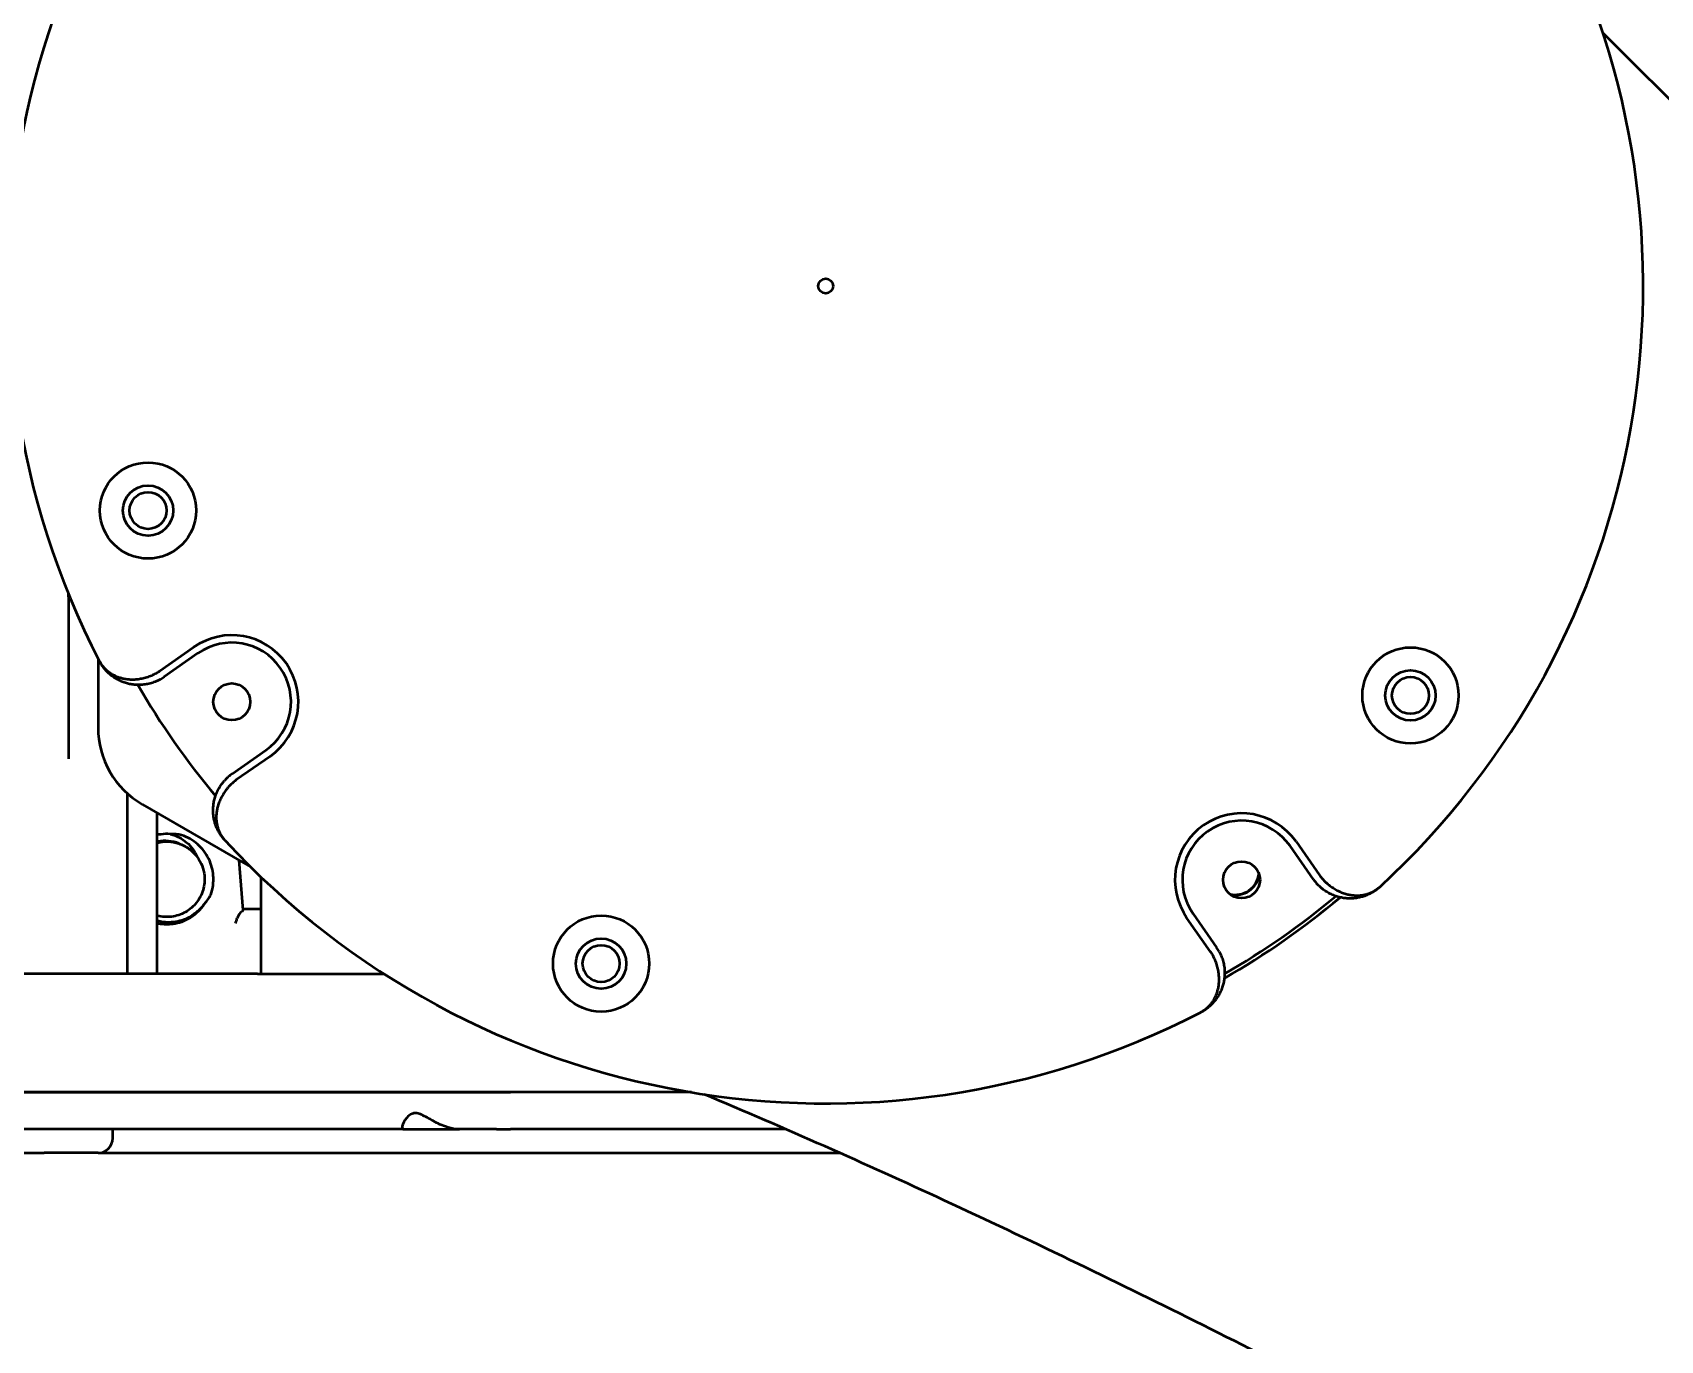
# Model space of a CAD drawing. Header units: millimetres. Extents: x 36 to 3196, y 27 to 5967.
# Drawn here: x 1915.5 to 2025.5, y 2350.6 to 2439 of the extents above; entities that cross this region are included whole.
import ezdxf

# ---------------------------------------------------------------- set-up
doc = ezdxf.new("R2010")
doc.units = ezdxf.units.MM
doc.layers.add('외형선(ISO)', color=7, linetype='Continuous', lineweight=50)

msp = doc.modelspace()

# ---------------------------------------------------------------- linework, layer by layer
at = {"layer": '외형선(ISO)'}
for p, q in [((2181.5029, 2279.0646), (2021.6036, 2438.9639)), ((1917.8917, 2400.8438), (1917.8917, 2401.0342)), ((1917.8917, 2400.8438), (1917.8917, 2397.2081)), ((1917.8917, 2397.2081), (1917.8917, 2389.8938)), ((1919.8917, 2396.6691), (1919.8917, 2392.003)), ((1924.0771, 2395.8308), (1926.3535, 2397.4248)), ((1926.6403, 2397.0152), (1924.3639, 2395.4212)), ((1928.9525, 2388.868), (1931.2289, 2390.462)), ((1931.5157, 2390.0524), (1929.2393, 2388.4584)), ((1921.8917, 2375.3438), (1921.8917, 2387.5308)), ((1921.8917, 2375.3438), (1921.8917, 2387.5308)), ((1922.8917, 2386.8068), (1930.1881, 2382.5942)), ((1923.8917, 2375.3438), (1923.8917, 2386.2295)), ((1925.5315, 2384.7337), (1925.5316, 2384.7337)), ((2000.8644, 2384.2865), (2002.4584, 2382.0101)), ((2002.0488, 2381.7233), (2000.4549, 2383.9997)), ((1929.6981, 2379.6632), (1929.4331, 2383.0302)), ((1930.8917, 2381.9095), (1930.8917, 2375.3438)), ((1924.5417, 2379.1938), (1924.5417, 2379.1936)), ((1929.6917, 2379.7438), (1930.6865, 2379.7438)), ((1995.086, 2376.8479), (1993.4921, 2379.1243)), ((1993.9017, 2379.4111), (1995.4956, 2377.1347)), ((1930.6777, 2375.3438), (1888.8917, 2375.3438)), ((1930.6777, 2375.3438), (1939.2349, 2375.3438)), ((1930.6777, 2367.3438), (1888.8917, 2367.3438)), ((1888.8917, 2367.3438), (1930.6777, 2367.3438)), ((1930.6777, 2367.3438), (1944.9196, 2367.3438)), ((1944.9196, 2367.3438), (1930.6777, 2367.3438)), ((1947.768, 2367.3438), (1944.9196, 2367.3438)), ((1944.9196, 2367.3438), (1947.768, 2367.3438)), ((1960.0004, 2367.3438), (1947.768, 2367.3438)), ((1960.0004, 2367.3438), (1947.768, 2367.3438)), ((1930.6777, 2364.8438), (1892.1189, 2364.8438)), ((1920.8917, 2364.2438), (1920.8917, 2364.8438)), ((1940.5597, 2364.8438), (1930.6777, 2364.8438)), ((1940.5597, 2364.8438), (1944.3272, 2364.8438)), ((1946.8185, 2364.8438), (1944.3272, 2364.8438)), ((1946.8185, 2364.8438), (1947.768, 2364.8438)), ((1966.3937, 2364.8438), (1947.768, 2364.8438)), ((1871.0431, 2363.2438), (1916.2404, 2363.2438)), ((1919.8917, 2363.2438), (1916.2404, 2363.2438)), ((1919.8917, 2363.2438), (1923.8917, 2363.2438)), ((1923.8917, 2363.2438), (1970.0273, 2363.2438))]:
    msp.add_line(p, q, dxfattribs=at)
for centre, radius in [((1969.073, 2421.8438), 0.5), ((1923.2721, 2406.667), 3.25), ((1923.2721, 2406.667), 1.7), ((1923.2721, 2406.667), 1.25), ((2008.5971, 2394.1687), 3.25), ((2008.5971, 2394.1687), 1.7), ((2008.5971, 2394.1687), 1.25), ((1928.9346, 2393.7386), 1.25), ((1997.1783, 2381.7054), 1.25), ((1953.8962, 2376.0429), 3.25), ((1953.8962, 2376.0429), 1.7), ((1953.8962, 2376.0429), 1.25)]:
    msp.add_circle(centre, radius, dxfattribs=at)
for centre, radius, start, end in [((1969.073, 2421.8438), 55.25, 132.699139, 207.300861), ((1969.073, 2421.8438), 55.25, 312.699139, 27.300861), ((1928.9346, 2393.7386), 4.5, 305, 125), ((1928.9346, 2393.7386), 4, 305, 125), ((1969.073, 2421.8438), 53.75, 209.647239, 209.64727), ((1922.6431, 2397.8787), 2.5, 298.671704, 305), ((1922.6431, 2397.8787), 3, 298.671704, 305), ((1969.073, 2421.8438), 53.75, 210.110081, 219.88992), ((1925.8917, 2392.003), 6, 180, 240), ((1930.6732, 2386.4105), 3, 125, 131.328296), ((1930.6732, 2386.4105), 2.5, 125, 131.328296), ((1997.1783, 2381.7054), 4.5, 35, 215), ((1997.1783, 2381.7054), 4, 35, 215), ((1969.073, 2421.8438), 55.25, 222.699139, 297.300861), ((1996.7458, 2382.3181), 1.621, 257.234936, 353.19395), ((1996.7481, 2382.3197), 1.65, 259.103734, 350.896266), ((2004.5063, 2383.444), 3, 215, 221.328296), ((2004.5063, 2383.444), 2.5, 215, 221.328296), ((1969.073, 2421.8438), 54, 299.929449, 310.070551), ((1969.073, 2421.8438), 53.75, 300.110081, 309.88992), ((1993.0382, 2375.4139), 2.5, 28.671704, 35), ((1993.0382, 2375.4139), 3, 28.671704, 35), ((1919.8917, 2364.2438), 1, 270, 0)]:
    msp.add_arc(centre, radius, start, end, dxfattribs=at)
for centre, major_axis, ratio, start_param, end_param in [((1930.272, 2378.7438), (-0.7749, 0.7163), 0.90050135, 6.07719491, 6.71194848), ((1930.6865, 2378.7438), (0, 1), 0.00011293, 6.28318185, 6.28319385)]:
    msp.add_ellipse(centre, major_axis=major_axis, ratio=ratio, start_param=start_param, end_param=end_param, dxfattribs=at)
for points, knots in [([(1919.9773, 2396.5027), (1919.9814, 2396.4947), (1919.9857, 2396.4866), (1919.99, 2396.4785), (1919.9942, 2396.4705), (1919.9986, 2396.4625), (1920.0029, 2396.4545), (1920.0117, 2396.4386), (1920.0206, 2396.4228), (1920.0298, 2396.4071), (1920.0481, 2396.3757), (1920.0672, 2396.3447), (1920.087, 2396.3143), (1920.1267, 2396.2535), (1920.1696, 2396.1946), (1920.2156, 2396.1377), (1920.2616, 2396.0808), (1920.3107, 2396.0259), (1920.3631, 2395.973), (1920.3892, 2395.9466), (1920.4162, 2395.9207), (1920.444, 2395.8953), (1920.4719, 2395.8699), (1920.5005, 2395.8451), (1920.53, 2395.8208), (1920.5595, 2395.7965), (1920.5898, 2395.7727), (1920.6208, 2395.7497), (1920.6518, 2395.7267), (1920.6835, 2395.7043), (1920.716, 2395.6827), (1920.7809, 2395.6393), (1920.8487, 2395.5987), (1920.9195, 2395.561), (1920.9903, 2395.5233), (1921.0641, 2395.4884), (1921.1411, 2395.4566), (1921.2182, 2395.4249), (1921.2985, 2395.3962), (1921.3823, 2395.3709), (1921.4242, 2395.3583), (1921.4671, 2395.3465), (1921.5109, 2395.3357), (1921.5546, 2395.3248), (1921.5989, 2395.315), (1921.6439, 2395.3062), (1921.6888, 2395.2973), (1921.7345, 2395.2895), (1921.7808, 2395.2828), (1921.8271, 2395.276), (1921.8741, 2395.2704), (1921.9217, 2395.2658), (1921.9694, 2395.2612), (1922.0178, 2395.2578), (1922.0669, 2395.2555), (1922.1161, 2395.2532), (1922.166, 2395.2521), (1922.2167, 2395.2522), (1922.2673, 2395.2523), (1922.3188, 2395.2537), (1922.3712, 2395.2565), (1922.4236, 2395.2592), (1922.4765, 2395.2633), (1922.5297, 2395.2688), (1922.5829, 2395.2742), (1922.6365, 2395.2811), (1922.6904, 2395.2894), (1922.7444, 2395.2976), (1922.7987, 2395.3073), (1922.8534, 2395.3185), (1922.9082, 2395.3297), (1922.9634, 2395.3425), (1923.0189, 2395.3568), (1923.0745, 2395.3711), (1923.1308, 2395.3871), (1923.1866, 2395.4046), (1923.2424, 2395.422), (1923.2979, 2395.4409), (1923.3532, 2395.4613), (1923.4084, 2395.4816), (1923.4634, 2395.5035), (1923.5181, 2395.5268), (1923.6274, 2395.5735), (1923.7356, 2395.6262), (1923.8426, 2395.6852)], [-1, -1, -1, -1, -0.9921875, -0.9921875, -0.9921875, -0.984375, -0.984375, -0.984375, -0.96875, -0.96875, -0.96875, -0.9375, -0.9375, -0.9375, -0.875, -0.875, -0.875, -0.8125, -0.8125, -0.8125, -0.78125, -0.78125, -0.78125, -0.75, -0.75, -0.75, -0.71875, -0.71875, -0.71875, -0.6875, -0.6875, -0.6875, -0.625, -0.625, -0.625, -0.5625, -0.5625, -0.5625, -0.5, -0.5, -0.5, -0.46875, -0.46875, -0.46875, -0.4375, -0.4375, -0.4375, -0.40625, -0.40625, -0.40625, -0.375, -0.375, -0.375, -0.34375, -0.34375, -0.34375, -0.3125, -0.3125, -0.3125, -0.28125, -0.28125, -0.28125, -0.25, -0.25, -0.25, -0.21875, -0.21875, -0.21875, -0.1875, -0.1875, -0.1875, -0.15625, -0.15625, -0.15625, -0.125, -0.125, -0.125, -0.09375, -0.09375, -0.09375, -0.0625, -0.0625, -0.0625, 0, 0, 0, 0]), ([(1924.0825, 2395.2465), (1923.9753, 2395.1879), (1923.8662, 2395.1367), (1923.7554, 2395.0925), (1923.7, 2395.0704), (1923.6442, 2395.05), (1923.588, 2395.0314), (1923.5318, 2395.0127), (1923.4751, 2394.9957), (1923.418, 2394.9805), (1923.361, 2394.9652), (1923.3033, 2394.9516), (1923.2462, 2394.9399), (1923.1892, 2394.9282), (1923.1324, 2394.9183), (1923.0759, 2394.9101), (1923.0195, 2394.9018), (1922.9633, 2394.8953), (1922.9075, 2394.8903), (1922.8516, 2394.8854), (1922.796, 2394.8821), (1922.7407, 2394.8803), (1922.6855, 2394.8785), (1922.6304, 2394.8782), (1922.5757, 2394.8794), (1922.5211, 2394.8807), (1922.4673, 2394.8834), (1922.4142, 2394.8874), (1922.3611, 2394.8915), (1922.3088, 2394.8969), (1922.2572, 2394.9036), (1922.2055, 2394.9103), (1922.1546, 2394.9183), (1922.1043, 2394.9275), (1922.054, 2394.9366), (1922.0044, 2394.947), (1921.9554, 2394.9586), (1921.9064, 2394.9701), (1921.8581, 2394.9828), (1921.8103, 2394.9966), (1921.7625, 2395.0104), (1921.7154, 2395.0253), (1921.6688, 2395.0413), (1921.6222, 2395.0573), (1921.5764, 2395.0743), (1921.5316, 2395.0922), (1921.4419, 2395.128), (1921.3557, 2395.1674), (1921.2726, 2395.21), (1921.1896, 2395.2527), (1921.1097, 2395.2986), (1921.0328, 2395.3475), (1920.9559, 2395.3964), (1920.8819, 2395.4484), (1920.8108, 2395.5033), (1920.7752, 2395.5307), (1920.7404, 2395.5589), (1920.7062, 2395.5877), (1920.6721, 2395.6166), (1920.6386, 2395.6462), (1920.6059, 2395.6765), (1920.5732, 2395.7067), (1920.5414, 2395.7374), (1920.5105, 2395.7688), (1920.4795, 2395.8001), (1920.4493, 2395.8319), (1920.42, 2395.8643), (1920.3613, 2395.9291), (1920.3058, 2395.996), (1920.2535, 2396.0649), (1920.2012, 2396.1338), (1920.152, 2396.2048), (1920.106, 2396.2778), (1920.083, 2396.3142), (1920.0607, 2396.3513), (1920.0393, 2396.3887), (1920.0285, 2396.4075), (1920.018, 2396.4264), (1920.0077, 2396.4454), (1920.0025, 2396.4549), (1919.9974, 2396.4644), (1919.9923, 2396.474), (1919.9873, 2396.4835), (1919.9822, 2396.4932), (1919.9773, 2396.5027)], [-1, -1, -1, -1, -0.9375, -0.9375, -0.9375, -0.90625, -0.90625, -0.90625, -0.875, -0.875, -0.875, -0.84375, -0.84375, -0.84375, -0.8125, -0.8125, -0.8125, -0.78125, -0.78125, -0.78125, -0.75, -0.75, -0.75, -0.71875, -0.71875, -0.71875, -0.6875, -0.6875, -0.6875, -0.65625, -0.65625, -0.65625, -0.625, -0.625, -0.625, -0.59375, -0.59375, -0.59375, -0.5625, -0.5625, -0.5625, -0.53125, -0.53125, -0.53125, -0.5, -0.5, -0.5, -0.4375, -0.4375, -0.4375, -0.375, -0.375, -0.375, -0.3125, -0.3125, -0.3125, -0.28125, -0.28125, -0.28125, -0.25, -0.25, -0.25, -0.21875, -0.21875, -0.21875, -0.1875, -0.1875, -0.1875, -0.125, -0.125, -0.125, -0.0625, -0.0625, -0.0625, -0.03125, -0.03125, -0.03125, -0.015625, -0.015625, -0.015625, -0.0078125, -0.0078125, -0.0078125, 0, 0, 0, 0]), ([(1928.4684, 2384.3761), (1928.4612, 2384.384), (1928.4538, 2384.392), (1928.4466, 2384.4), (1928.4393, 2384.4081), (1928.4321, 2384.4161), (1928.425, 2384.4242), (1928.4106, 2384.4404), (1928.3965, 2384.4568), (1928.3825, 2384.4733), (1928.3547, 2384.5063), (1928.3275, 2384.5399), (1928.3011, 2384.574), (1928.2483, 2384.6422), (1928.1984, 2384.7127), (1928.1515, 2384.7854), (1928.1046, 2384.8581), (1928.0608, 2384.9331), (1928.02, 2385.0104), (1927.9996, 2385.0491), (1927.9799, 2385.0883), (1927.9611, 2385.1281), (1927.9423, 2385.1679), (1927.9243, 2385.2084), (1927.907, 2385.2494), (1927.8898, 2385.2904), (1927.8734, 2385.332), (1927.858, 2385.374), (1927.8425, 2385.416), (1927.828, 2385.4584), (1927.8144, 2385.5012), (1927.7871, 2385.5868), (1927.7636, 2385.674), (1927.7439, 2385.7631), (1927.7242, 2385.8521), (1927.7084, 2385.9428), (1927.6967, 2386.0354), (1927.6851, 2386.1281), (1927.6775, 2386.2226), (1927.6746, 2386.3191), (1927.6731, 2386.3673), (1927.6728, 2386.4162), (1927.6737, 2386.4654), (1927.6746, 2386.5147), (1927.6767, 2386.5641), (1927.6801, 2386.6137), (1927.6835, 2386.6633), (1927.6881, 2386.7131), (1927.694, 2386.7631), (1927.6999, 2386.813), (1927.7071, 2386.8632), (1927.7157, 2386.9136), (1927.7243, 2386.964), (1927.7342, 2387.0146), (1927.7455, 2387.0654), (1927.7569, 2387.1162), (1927.7697, 2387.1672), (1927.784, 2387.2185), (1927.7984, 2387.2698), (1927.8142, 2387.3212), (1927.8318, 2387.373), (1927.8493, 2387.4248), (1927.8684, 2387.4765), (1927.889, 2387.5278), (1927.9096, 2387.5791), (1927.9317, 2387.6302), (1927.9555, 2387.681), (1927.9792, 2387.7318), (1928.0046, 2387.7823), (1928.0316, 2387.8326), (1928.0587, 2387.8828), (1928.0874, 2387.9328), (1928.118, 2387.9824), (1928.1485, 2388.032), (1928.181, 2388.0816), (1928.2148, 2388.13), (1928.2487, 2388.1784), (1928.284, 2388.2258), (1928.3208, 2388.2723), (1928.3575, 2388.3187), (1928.3958, 2388.3642), (1928.4355, 2388.4087), (1928.5149, 2388.4977), (1928.6003, 2388.5826), (1928.6921, 2388.6634)], [-1, -1, -1, -1, -0.9921875, -0.9921875, -0.9921875, -0.984375, -0.984375, -0.984375, -0.96875, -0.96875, -0.96875, -0.9375, -0.9375, -0.9375, -0.875, -0.875, -0.875, -0.8125, -0.8125, -0.8125, -0.78125, -0.78125, -0.78125, -0.75, -0.75, -0.75, -0.71875, -0.71875, -0.71875, -0.6875, -0.6875, -0.6875, -0.625, -0.625, -0.625, -0.5625, -0.5625, -0.5625, -0.5, -0.5, -0.5, -0.46875, -0.46875, -0.46875, -0.4375, -0.4375, -0.4375, -0.40625, -0.40625, -0.40625, -0.375, -0.375, -0.375, -0.34375, -0.34375, -0.34375, -0.3125, -0.3125, -0.3125, -0.28125, -0.28125, -0.28125, -0.25, -0.25, -0.25, -0.21875, -0.21875, -0.21875, -0.1875, -0.1875, -0.1875, -0.15625, -0.15625, -0.15625, -0.125, -0.125, -0.125, -0.09375, -0.09375, -0.09375, -0.0625, -0.0625, -0.0625, 0, 0, 0, 0]), ([(1929.0223, 2388.2879), (1928.9302, 2388.2075), (1928.8437, 2388.1239), (1928.7624, 2388.0371), (1928.7218, 2387.9937), (1928.6825, 2387.9495), (1928.6444, 2387.9046), (1928.6064, 2387.8596), (1928.5696, 2387.8139), (1928.5342, 2387.7674), (1928.4987, 2387.7209), (1928.4644, 2387.6735), (1928.4319, 2387.6262), (1928.3995, 2387.5789), (1928.3686, 2387.5314), (1928.3394, 2387.4838), (1928.3101, 2387.4362), (1928.2824, 2387.3884), (1928.2562, 2387.3406), (1928.23, 2387.2927), (1928.2052, 2387.2447), (1928.1819, 2387.1966), (1928.1586, 2387.1485), (1928.1366, 2387.1001), (1928.1161, 2387.0518), (1928.0956, 2387.0036), (1928.0767, 2386.9557), (1928.0593, 2386.9081), (1928.0418, 2386.8605), (1928.0258, 2386.8133), (1928.0111, 2386.7663), (1927.9965, 2386.7193), (1927.9832, 2386.6727), (1927.9712, 2386.6263), (1927.9591, 2386.5799), (1927.9484, 2386.5339), (1927.9389, 2386.488), (1927.9294, 2386.4422), (1927.9211, 2386.3967), (1927.9141, 2386.3514), (1927.907, 2386.3061), (1927.9011, 2386.2611), (1927.8963, 2386.2163), (1927.8915, 2386.1715), (1927.8879, 2386.1272), (1927.8855, 2386.0835), (1927.8805, 2385.9961), (1927.88, 2385.9108), (1927.8835, 2385.8275), (1927.887, 2385.7442), (1927.8945, 2385.663), (1927.9058, 2385.5835), (1927.917, 2385.5041), (1927.932, 2385.4265), (1927.9505, 2385.3507), (1927.9598, 2385.3128), (1927.9699, 2385.2754), (1927.981, 2385.2383), (1927.992, 2385.2013), (1928.0039, 2385.1647), (1928.0167, 2385.1287), (1928.0294, 2385.0927), (1928.043, 2385.0572), (1928.0573, 2385.0224), (1928.0717, 2384.9876), (1928.0868, 2384.9534), (1928.1026, 2384.9198), (1928.1344, 2384.8525), (1928.1692, 2384.7875), (1928.2069, 2384.7249), (1928.2447, 2384.6622), (1928.2854, 2384.6018), (1928.329, 2384.5436), (1928.3507, 2384.5146), (1928.3733, 2384.4861), (1928.3965, 2384.4581), (1928.4081, 2384.4442), (1928.42, 2384.4303), (1928.4319, 2384.4167), (1928.4379, 2384.4098), (1928.444, 2384.403), (1928.4501, 2384.3962), (1928.4562, 2384.3895), (1928.4623, 2384.3827), (1928.4684, 2384.3761)], [-1, -1, -1, -1, -0.9375, -0.9375, -0.9375, -0.90625, -0.90625, -0.90625, -0.875, -0.875, -0.875, -0.84375, -0.84375, -0.84375, -0.8125, -0.8125, -0.8125, -0.78125, -0.78125, -0.78125, -0.75, -0.75, -0.75, -0.71875, -0.71875, -0.71875, -0.6875, -0.6875, -0.6875, -0.65625, -0.65625, -0.65625, -0.625, -0.625, -0.625, -0.59375, -0.59375, -0.59375, -0.5625, -0.5625, -0.5625, -0.53125, -0.53125, -0.53125, -0.5, -0.5, -0.5, -0.4375, -0.4375, -0.4375, -0.375, -0.375, -0.375, -0.3125, -0.3125, -0.3125, -0.28125, -0.28125, -0.28125, -0.25, -0.25, -0.25, -0.21875, -0.21875, -0.21875, -0.1875, -0.1875, -0.1875, -0.125, -0.125, -0.125, -0.0625, -0.0625, -0.0625, -0.03125, -0.03125, -0.03125, -0.015625, -0.015625, -0.015625, -0.0078125, -0.0078125, -0.0078125, 0, 0, 0, 0]), ([(1924.7843, 2384.7959), (1924.566, 2384.8131), (1924.3457, 2384.807), (1924.0493, 2384.7671), (1923.9702, 2384.7533), (1923.8917, 2384.7363)], [-0.5054727232, -0.5054727232, -0.5054727232, -0.5054727232, -0.4391226559, -0.4391226559, -0.4148551133, -0.4148551133, -0.4148551133, -0.4148551133]), ([(1925.357, 2384.1599), (1925.1349, 2384.2494), (1924.9017, 2384.3057), (1924.4173, 2384.353), (1924.1669, 2384.3413), (1923.9128, 2384.2921), (1923.9023, 2384.29), (1923.8917, 2384.2878)], [0.000023571, 0.000023571, 0.000023571, 0.000023571, 0.071934994, 0.071934994, 0.146649571, 0.146649571, 0.149898154, 0.149898154, 0.149898154, 0.149898154]), ([(1923.8917, 2384.2096), (1923.9675, 2384.2296), (1924.0443, 2384.2461), (1924.2939, 2384.2877), (1924.4685, 2384.2987), (1924.8851, 2384.2822), (1925.1243, 2384.2381), (1925.3534, 2384.1612)], [-2.885319634, -2.885319634, -2.885319634, -2.885319634, -2.861638944, -2.861638944, -2.809116546, -2.809116546, -2.736092336, -2.736092336, -2.736092336, -2.736092336]), ([(1925.5315, 2384.7337), (1925.4089, 2384.7591), (1925.2849, 2384.7767), (1925.0354, 2384.7974), (1924.9097, 2384.8004), (1924.7843, 2384.7959)], [0.0000988613, 0.0000988613, 0.0000988613, 0.0000988613, 0.0376693408, 0.0376693408, 0.0754347515, 0.0754347515, 0.0754347515, 0.0754347515]), ([(1924.7843, 2384.7959), (1924.9949, 2384.7424), (1925.199, 2384.6652), (1925.5656, 2384.4724), (1925.7295, 2384.361), (1926.0383, 2384.0972), (1926.1812, 2383.9427), (1926.4169, 2383.616), (1926.512, 2383.4467), (1926.5853, 2383.2692)], [0.000044085, 0.000044085, 0.000044085, 0.000044085, 0.066079024, 0.066079024, 0.126264588, 0.126264588, 0.190355526, 0.190355526, 0.249921478, 0.249921478, 0.249921478, 0.249921478]), ([(1927.5115, 2380.6956), (1927.5854, 2380.904), (1927.6377, 2381.1205), (1927.6938, 2381.5602), (1927.6984, 2381.7816), (1927.6515, 2382.3476), (1927.5626, 2382.7386), (1927.1882, 2383.5007), (1926.9318, 2383.8345), (1926.4693, 2384.243), (1926.3028, 2384.3637), (1925.9371, 2384.5761), (1925.7378, 2384.6652), (1925.5315, 2384.7337)], [0.000031671, 0.000031671, 0.000031671, 0.000031671, 0.066376559, 0.066376559, 0.131913478, 0.131913478, 0.235367627, 0.235367627, 0.33317599, 0.33317599, 0.38159511, 0.38159511, 0.432744674, 0.432744674, 0.432744674, 0.432744674]), ([(1926.5853, 2383.2692), (1926.7269, 2383.0794), (1926.8414, 2382.8709), (1927.0055, 2382.439), (1927.0572, 2382.2189), (1927.1117, 2381.668), (1927.0806, 2381.3381), (1926.9417, 2380.8668), (1926.8808, 2380.7152), (1926.6567, 2380.2828), (1926.4541, 2380.0262), (1925.9561, 2379.5959), (1925.6628, 2379.4292), (1925.189, 2379.2718), (1925.0277, 2379.2351), (1924.5443, 2379.1735), (1924.2197, 2379.1938), (1923.9023, 2379.2753), (1923.897, 2379.2767), (1923.8917, 2379.278)], [-0.969871997, -0.969871997, -0.969871997, -0.969871997, -0.898615408, -0.898615408, -0.830842048, -0.830842048, -0.732010331, -0.732010331, -0.682958684, -0.682958684, -0.585426315, -0.585426315, -0.484852293, -0.484852293, -0.435177941, -0.435177941, -0.33817892, -0.33817892, -0.336542422, -0.336542422, -0.336542422, -0.336542422]), ([(1925.357, 2384.1599), (1925.6007, 2384.0778), (1925.8306, 2383.9591), (1926.2471, 2383.657), (1926.4314, 2383.4753), (1926.5853, 2383.2692)], [0, 0, 0, 0, 0.077167444, 0.077167444, 0.154349867, 0.154349867, 0.154349867, 0.154349867]), ([(2006.5407, 2381.2392), (2006.5329, 2381.232), (2006.5248, 2381.2246), (2006.5168, 2381.2174), (2006.5088, 2381.2101), (2006.5007, 2381.2029), (2006.4926, 2381.1957), (2006.4764, 2381.1814), (2006.46, 2381.1673), (2006.4435, 2381.1533), (2006.4106, 2381.1255), (2006.377, 2381.0983), (2006.3429, 2381.0719), (2006.2747, 2381.0191), (2006.2042, 2380.9692), (2006.1314, 2380.9223), (2006.0587, 2380.8754), (2005.9837, 2380.8316), (2005.9064, 2380.7908), (2005.8678, 2380.7704), (2005.8285, 2380.7507), (2005.7887, 2380.7319), (2005.7489, 2380.7131), (2005.7085, 2380.695), (2005.6674, 2380.6778), (2005.6264, 2380.6606), (2005.5848, 2380.6442), (2005.5428, 2380.6288), (2005.5009, 2380.6133), (2005.4585, 2380.5988), (2005.4157, 2380.5851), (2005.3301, 2380.5579), (2005.2428, 2380.5344), (2005.1538, 2380.5147), (2005.0648, 2380.495), (2004.974, 2380.4792), (2004.8814, 2380.4675), (2004.7888, 2380.4559), (2004.6943, 2380.4483), (2004.5978, 2380.4454), (2004.5495, 2380.4439), (2004.5007, 2380.4436), (2004.4514, 2380.4445), (2004.4022, 2380.4454), (2004.3528, 2380.4475), (2004.3032, 2380.4509), (2004.2536, 2380.4542), (2004.2038, 2380.4589), (2004.1538, 2380.4648), (2004.1038, 2380.4707), (2004.0536, 2380.4779), (2004.0032, 2380.4865), (2003.9528, 2380.495), (2003.9022, 2380.505), (2003.8514, 2380.5163), (2003.8006, 2380.5277), (2003.7496, 2380.5405), (2003.6983, 2380.5548), (2003.6471, 2380.5692), (2003.5956, 2380.585), (2003.5438, 2380.6026), (2003.4921, 2380.6201), (2003.4404, 2380.6392), (2003.389, 2380.6598), (2003.3377, 2380.6804), (2003.2866, 2380.7025), (2003.2358, 2380.7263), (2003.185, 2380.75), (2003.1345, 2380.7754), (2003.0843, 2380.8024), (2003.034, 2380.8295), (2002.984, 2380.8582), (2002.9344, 2380.8887), (2002.8848, 2380.9193), (2002.8353, 2380.9518), (2002.7869, 2380.9856), (2002.7385, 2381.0195), (2002.691, 2381.0548), (2002.6446, 2381.0915), (2002.5981, 2381.1283), (2002.5526, 2381.1665), (2002.5081, 2381.2063), (2002.4192, 2381.2857), (2002.3342, 2381.3711), (2002.2535, 2381.4629)], [-1, -1, -1, -1, -0.9921875, -0.9921875, -0.9921875, -0.984375, -0.984375, -0.984375, -0.96875, -0.96875, -0.96875, -0.9375, -0.9375, -0.9375, -0.875, -0.875, -0.875, -0.8125, -0.8125, -0.8125, -0.78125, -0.78125, -0.78125, -0.75, -0.75, -0.75, -0.71875, -0.71875, -0.71875, -0.6875, -0.6875, -0.6875, -0.625, -0.625, -0.625, -0.5625, -0.5625, -0.5625, -0.5, -0.5, -0.5, -0.46875, -0.46875, -0.46875, -0.4375, -0.4375, -0.4375, -0.40625, -0.40625, -0.40625, -0.375, -0.375, -0.375, -0.34375, -0.34375, -0.34375, -0.3125, -0.3125, -0.3125, -0.28125, -0.28125, -0.28125, -0.25, -0.25, -0.25, -0.21875, -0.21875, -0.21875, -0.1875, -0.1875, -0.1875, -0.15625, -0.15625, -0.15625, -0.125, -0.125, -0.125, -0.09375, -0.09375, -0.09375, -0.0625, -0.0625, -0.0625, 0, 0, 0, 0]), ([(2002.6289, 2381.7931), (2002.7093, 2381.701), (2002.793, 2381.6145), (2002.8797, 2381.5332), (2002.9231, 2381.4926), (2002.9673, 2381.4533), (2003.0123, 2381.4152), (2003.0572, 2381.3772), (2003.103, 2381.3404), (2003.1494, 2381.305), (2003.1959, 2381.2695), (2003.2433, 2381.2352), (2003.2906, 2381.2027), (2003.3379, 2381.1703), (2003.3854, 2381.1394), (2003.433, 2381.1102), (2003.4807, 2381.0809), (2003.5284, 2381.0532), (2003.5763, 2381.027), (2003.6241, 2381.0008), (2003.6721, 2380.976), (2003.7203, 2380.9527), (2003.7684, 2380.9294), (2003.8167, 2380.9074), (2003.865, 2380.8869), (2003.9133, 2380.8664), (2003.9611, 2380.8475), (2004.0087, 2380.8301), (2004.0563, 2380.8126), (2004.1036, 2380.7966), (2004.1505, 2380.7819), (2004.1975, 2380.7673), (2004.2441, 2380.754), (2004.2905, 2380.7419), (2004.3369, 2380.7299), (2004.383, 2380.7192), (2004.4288, 2380.7097), (2004.4746, 2380.7002), (2004.5201, 2380.6919), (2004.5654, 2380.6848), (2004.6107, 2380.6778), (2004.6557, 2380.6718), (2004.7005, 2380.6671), (2004.7453, 2380.6623), (2004.7896, 2380.6587), (2004.8333, 2380.6563), (2004.9208, 2380.6513), (2005.006, 2380.6508), (2005.0893, 2380.6543), (2005.1726, 2380.6578), (2005.2539, 2380.6653), (2005.3333, 2380.6766), (2005.4127, 2380.6878), (2005.4903, 2380.7028), (2005.5661, 2380.7213), (2005.604, 2380.7306), (2005.6415, 2380.7407), (2005.6785, 2380.7517), (2005.7155, 2380.7628), (2005.7521, 2380.7747), (2005.7881, 2380.7875), (2005.8242, 2380.8002), (2005.8596, 2380.8138), (2005.8944, 2380.8281), (2005.9292, 2380.8424), (2005.9634, 2380.8576), (2005.9971, 2380.8734), (2006.0644, 2380.9052), (2006.1293, 2380.94), (2006.192, 2380.9777), (2006.2547, 2381.0155), (2006.3151, 2381.0562), (2006.3732, 2381.0997), (2006.4023, 2381.1215), (2006.4308, 2381.1441), (2006.4587, 2381.1673), (2006.4727, 2381.1789), (2006.4865, 2381.1908), (2006.5002, 2381.2027), (2006.507, 2381.2087), (2006.5138, 2381.2148), (2006.5206, 2381.2209), (2006.5273, 2381.2269), (2006.5341, 2381.2331), (2006.5407, 2381.2392)], [-1, -1, -1, -1, -0.9375, -0.9375, -0.9375, -0.90625, -0.90625, -0.90625, -0.875, -0.875, -0.875, -0.84375, -0.84375, -0.84375, -0.8125, -0.8125, -0.8125, -0.78125, -0.78125, -0.78125, -0.75, -0.75, -0.75, -0.71875, -0.71875, -0.71875, -0.6875, -0.6875, -0.6875, -0.65625, -0.65625, -0.65625, -0.625, -0.625, -0.625, -0.59375, -0.59375, -0.59375, -0.5625, -0.5625, -0.5625, -0.53125, -0.53125, -0.53125, -0.5, -0.5, -0.5, -0.4375, -0.4375, -0.4375, -0.375, -0.375, -0.375, -0.3125, -0.3125, -0.3125, -0.28125, -0.28125, -0.28125, -0.25, -0.25, -0.25, -0.21875, -0.21875, -0.21875, -0.1875, -0.1875, -0.1875, -0.125, -0.125, -0.125, -0.0625, -0.0625, -0.0625, -0.03125, -0.03125, -0.03125, -0.015625, -0.015625, -0.015625, -0.0078125, -0.0078125, -0.0078125, 0, 0, 0, 0]), ([(1923.8917, 2378.7773), (1924.1941, 2378.712), (1924.5066, 2378.6933), (1925.2126, 2378.756), (1925.5983, 2378.8655), (1926.1953, 2379.1822), (1926.4099, 2379.3341), (1926.7946, 2379.686), (1926.9648, 2379.8863), (1927.106, 2380.1055)], [-0.37742394, -0.37742394, -0.37742394, -0.37742394, -0.280990653, -0.280990653, -0.156453337, -0.156453337, -0.078240314, -0.078240314, -0.000002636, -0.000002636, -0.000002636, -0.000002636]), ([(1923.8917, 2378.9564), (1924.0231, 2378.9203), (1924.1571, 2378.8935), (1924.6691, 2378.8277), (1925.0549, 2378.8529), (1925.5913, 2378.9926), (1925.7561, 2379.0517), (1926.1512, 2379.2343), (1926.3734, 2379.3746), (1926.7746, 2379.7053), (1926.9539, 2379.8954), (1927.106, 2380.1055)], [0.376407855, 0.376407855, 0.376407855, 0.376407855, 0.417261008, 0.417261008, 0.531150456, 0.531150456, 0.58387901, 0.58387901, 0.662529293, 0.662529293, 0.740777106, 0.740777106, 0.740777106, 0.740777106]), ([(1927.106, 2380.1055), (1927.1849, 2380.1959), (1927.2581, 2380.2906), (1927.3932, 2380.4874), (1927.4551, 2380.5896), (1927.5115, 2380.6956)], [0.000002727, 0.000002727, 0.000002727, 0.000002727, 0.0359958539, 0.0359958539, 0.0719265873, 0.0719265873, 0.0719265873, 0.0719265873]), ([(1929.1839, 2378.77), (1929.1988, 2378.8103), (1929.2133, 2378.8496), (1929.2272, 2378.8879), (1929.241, 2378.9261), (1929.2541, 2378.9632), (1929.2662, 2378.9994), (1929.2783, 2379.0356), (1929.2894, 2379.0709), (1929.2991, 2379.1052)], [0, 0, 0, 0, 0.33333333, 0.33333333, 0.33333333, 0.66666667, 0.66666667, 0.66666667, 1, 1, 1, 1]), ([(1929.6454, 2379.5877), (1929.6621, 2379.599), (1929.6758, 2379.6121), (1929.6946, 2379.6385), (1929.699, 2379.6519), (1929.6981, 2379.6632)], [-0.0479960454, -0.0479960454, -0.0479960454, -0.0479960454, -0.0399849012, -0.0399849012, -0.0313750456, -0.0313750456, -0.0313750456, -0.0313750456]), ([(1995.6703, 2376.8533), (1995.7289, 2376.7461), (1995.7801, 2376.637), (1995.8243, 2376.5262), (1995.8464, 2376.4708), (1995.8668, 2376.415), (1995.8855, 2376.3588), (1995.9041, 2376.3026), (1995.9211, 2376.2459), (1995.9363, 2376.1888), (1995.9516, 2376.1318), (1995.9652, 2376.0741), (1995.9769, 2376.017), (1995.9886, 2375.96), (1995.9985, 2375.9032), (1996.0068, 2375.8467), (1996.015, 2375.7903), (1996.0215, 2375.7341), (1996.0265, 2375.6783), (1996.0314, 2375.6224), (1996.0348, 2375.5668), (1996.0366, 2375.5115), (1996.0384, 2375.4562), (1996.0386, 2375.4012), (1996.0374, 2375.3465), (1996.0362, 2375.2918), (1996.0335, 2375.2381), (1996.0294, 2375.185), (1996.0253, 2375.1319), (1996.0199, 2375.0796), (1996.0132, 2375.028), (1996.0065, 2374.9763), (1995.9986, 2374.9254), (1995.9894, 2374.8751), (1995.9802, 2374.8248), (1995.9698, 2374.7752), (1995.9583, 2374.7262), (1995.9467, 2374.6772), (1995.934, 2374.6289), (1995.9202, 2374.5811), (1995.9064, 2374.5333), (1995.8915, 2374.4862), (1995.8755, 2374.4396), (1995.8595, 2374.393), (1995.8425, 2374.3472), (1995.8246, 2374.3024), (1995.7889, 2374.2127), (1995.7495, 2374.1265), (1995.7068, 2374.0434), (1995.6642, 2373.9604), (1995.6183, 2373.8805), (1995.5693, 2373.8036), (1995.5204, 2373.7267), (1995.4684, 2373.6527), (1995.4136, 2373.5816), (1995.3861, 2373.546), (1995.358, 2373.5112), (1995.3291, 2373.477), (1995.3002, 2373.4429), (1995.2706, 2373.4094), (1995.2404, 2373.3767), (1995.2101, 2373.344), (1995.1794, 2373.3122), (1995.1481, 2373.2813), (1995.1168, 2373.2503), (1995.0849, 2373.2201), (1995.0525, 2373.1908), (1994.9877, 2373.1321), (1994.9209, 2373.0766), (1994.8519, 2373.0243), (1994.783, 2372.972), (1994.712, 2372.9228), (1994.6391, 2372.8768), (1994.6026, 2372.8538), (1994.5656, 2372.8315), (1994.5281, 2372.8101), (1994.5093, 2372.7993), (1994.4905, 2372.7888), (1994.4715, 2372.7785), (1994.462, 2372.7733), (1994.4524, 2372.7682), (1994.4429, 2372.7631), (1994.4333, 2372.758), (1994.4237, 2372.753), (1994.4141, 2372.7481)], [-1, -1, -1, -1, -0.9375, -0.9375, -0.9375, -0.90625, -0.90625, -0.90625, -0.875, -0.875, -0.875, -0.84375, -0.84375, -0.84375, -0.8125, -0.8125, -0.8125, -0.78125, -0.78125, -0.78125, -0.75, -0.75, -0.75, -0.71875, -0.71875, -0.71875, -0.6875, -0.6875, -0.6875, -0.65625, -0.65625, -0.65625, -0.625, -0.625, -0.625, -0.59375, -0.59375, -0.59375, -0.5625, -0.5625, -0.5625, -0.53125, -0.53125, -0.53125, -0.5, -0.5, -0.5, -0.4375, -0.4375, -0.4375, -0.375, -0.375, -0.375, -0.3125, -0.3125, -0.3125, -0.28125, -0.28125, -0.28125, -0.25, -0.25, -0.25, -0.21875, -0.21875, -0.21875, -0.1875, -0.1875, -0.1875, -0.125, -0.125, -0.125, -0.0625, -0.0625, -0.0625, -0.03125, -0.03125, -0.03125, -0.015625, -0.015625, -0.015625, -0.0078125, -0.0078125, -0.0078125, 0, 0, 0, 0]), ([(1994.4141, 2372.7481), (1994.4221, 2372.7522), (1994.4303, 2372.7565), (1994.4383, 2372.7607), (1994.4463, 2372.765), (1994.4543, 2372.7694), (1994.4623, 2372.7737), (1994.4782, 2372.7825), (1994.4941, 2372.7914), (1994.5098, 2372.8006), (1994.5412, 2372.8189), (1994.5721, 2372.838), (1994.6025, 2372.8578), (1994.6633, 2372.8975), (1994.7222, 2372.9404), (1994.7791, 2372.9864), (1994.836, 2373.0324), (1994.891, 2373.0815), (1994.9438, 2373.1339), (1994.9702, 2373.16), (1994.9961, 2373.187), (1995.0215, 2373.2148), (1995.0469, 2373.2426), (1995.0717, 2373.2713), (1995.0961, 2373.3008), (1995.1204, 2373.3303), (1995.1441, 2373.3606), (1995.1671, 2373.3916), (1995.1901, 2373.4226), (1995.2125, 2373.4543), (1995.2342, 2373.4868), (1995.2775, 2373.5517), (1995.3181, 2373.6195), (1995.3558, 2373.6903), (1995.3936, 2373.7611), (1995.4284, 2373.8349), (1995.4602, 2373.9119), (1995.492, 2373.989), (1995.5206, 2374.0693), (1995.5459, 2374.1531), (1995.5585, 2374.195), (1995.5703, 2374.2379), (1995.5812, 2374.2817), (1995.592, 2374.3254), (1995.6019, 2374.3697), (1995.6107, 2374.4147), (1995.6195, 2374.4596), (1995.6273, 2374.5053), (1995.634, 2374.5516), (1995.6408, 2374.5979), (1995.6465, 2374.6448), (1995.651, 2374.6925), (1995.6556, 2374.7402), (1995.6591, 2374.7886), (1995.6614, 2374.8377), (1995.6637, 2374.8869), (1995.6648, 2374.9368), (1995.6646, 2374.9875), (1995.6645, 2375.0381), (1995.6631, 2375.0896), (1995.6604, 2375.142), (1995.6576, 2375.1944), (1995.6535, 2375.2473), (1995.6481, 2375.3005), (1995.6426, 2375.3537), (1995.6358, 2375.4072), (1995.6275, 2375.4612), (1995.6192, 2375.5151), (1995.6095, 2375.5695), (1995.5983, 2375.6242), (1995.5871, 2375.679), (1995.5744, 2375.7342), (1995.56, 2375.7897), (1995.5457, 2375.8453), (1995.5297, 2375.9016), (1995.5123, 2375.9574), (1995.4948, 2376.0132), (1995.4759, 2376.0687), (1995.4556, 2376.124), (1995.4352, 2376.1792), (1995.4133, 2376.2342), (1995.39, 2376.2888), (1995.3433, 2376.3982), (1995.2907, 2376.5064), (1995.2316, 2376.6134)], [-1, -1, -1, -1, -0.9921875, -0.9921875, -0.9921875, -0.984375, -0.984375, -0.984375, -0.96875, -0.96875, -0.96875, -0.9375, -0.9375, -0.9375, -0.875, -0.875, -0.875, -0.8125, -0.8125, -0.8125, -0.78125, -0.78125, -0.78125, -0.75, -0.75, -0.75, -0.71875, -0.71875, -0.71875, -0.6875, -0.6875, -0.6875, -0.625, -0.625, -0.625, -0.5625, -0.5625, -0.5625, -0.5, -0.5, -0.5, -0.46875, -0.46875, -0.46875, -0.4375, -0.4375, -0.4375, -0.40625, -0.40625, -0.40625, -0.375, -0.375, -0.375, -0.34375, -0.34375, -0.34375, -0.3125, -0.3125, -0.3125, -0.28125, -0.28125, -0.28125, -0.25, -0.25, -0.25, -0.21875, -0.21875, -0.21875, -0.1875, -0.1875, -0.1875, -0.15625, -0.15625, -0.15625, -0.125, -0.125, -0.125, -0.09375, -0.09375, -0.09375, -0.0625, -0.0625, -0.0625, 0, 0, 0, 0]), ([(2188.7822, 2180.6169), (2185.6231, 2186.0825), (2179.0405, 2196.8205), (2168.3837, 2212.3553), (2158.8512, 2224.8239), (2150.8399, 2234.518), (2145.6744, 2240.4589), (2141.444, 2245.1447), (2137.1625, 2249.7701), (2131.7203, 2255.4355), (2125.045, 2262.0511), (2118.2305, 2268.4899), (2111.2822, 2274.7588), (2104.2086, 2280.8687), (2097.0233, 2286.8368), (2087.2986, 2294.6111), (2077.3462, 2302.0965), (2067.1476, 2309.2693), (2059.3766, 2314.4939), (2051.5014, 2319.5864), (2043.5404, 2324.5699), (2036.8531, 2328.6555), (2031.4642, 2331.874), (2026.0335, 2335.0406), (2019.1743, 2338.8701), (2010.8474, 2343.2924), (2002.4765, 2347.6213), (1994.0693, 2351.8751), (1985.6143, 2356.0295), (1974.5982, 2361.2447), (1966.3242, 2364.9167), (1960.8697, 2367.2062)], [0, 0, 0, 0, 0.018830071, 0.037660141, 0.056490212, 0.065905248, 0.075320283, 0.080027801, 0.084735318, 0.094150354, 0.103565389, 0.112980424, 0.12239546, 0.131810495, 0.14122553, 0.150640566, 0.169470636, 0.178885672, 0.188300707, 0.197715743, 0.207130778, 0.216545813, 0.221253331, 0.225960849, 0.235375884, 0.244790919, 0.254205955, 0.26362099, 0.273036025, 0.282451061, 0.300164989, 0.300164989, 0.300164989, 0.300164989]), ([(1944.3272, 2364.8438), (1944.2573, 2364.8438), (1944.1864, 2364.8474), (1943.8661, 2364.8783), (1943.6173, 2364.9413), (1943.0369, 2365.1477), (1942.7215, 2365.3102), (1942.1559, 2365.6223), (1941.9043, 2365.7733), (1941.5781, 2365.9007), (1941.4748, 2365.9284), (1941.2833, 2365.9382), (1941.2006, 2365.9242), (1940.9764, 2365.8404), (1940.8521, 2365.7336), (1940.5957, 2365.4432), (1940.4769, 2365.219), (1940.4303, 2364.9529), (1940.4489, 2364.8776), (1940.5246, 2364.8468), (1940.5411, 2364.8438), (1940.5597, 2364.8438)], [0.268079502, 0.268079502, 0.268079502, 0.268079502, 0.290256683, 0.290256683, 0.367116881, 0.367116881, 0.474578924, 0.474578924, 0.581339281, 0.581339281, 0.633200778, 0.633200778, 0.680132884, 0.680132884, 0.769203112, 0.769203112, 0.912302135, 0.912302135, 1.002229897, 1.002229897, 1.023232823, 1.023232823, 1.023232823, 1.023232823])]:
    msp.add_open_spline(points, degree=3, knots=knots, dxfattribs=at)
for points in [[(1927.5114, 2380.6956), (1927.5113, 2380.6954), (1927.5112, 2380.6951), (1927.5111, 2380.6948)], [(1930.6865, 2379.7438), (1930.7548, 2379.7438), (1930.8233, 2379.7438), (1930.8917, 2379.7438)]]:
    msp.add_open_spline(points, degree=3, dxfattribs=at)

doc.saveas('drawing.dxf')
